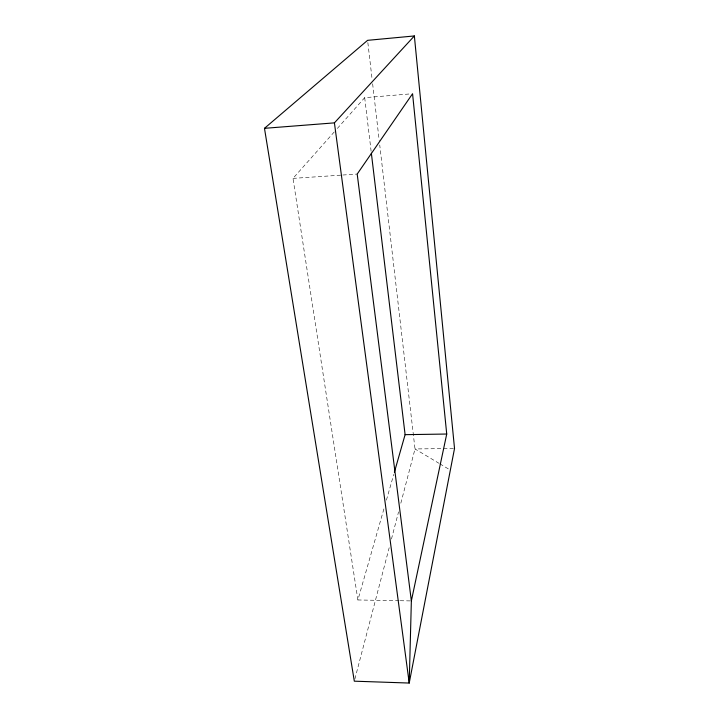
<?xml version="1.0" encoding="UTF-8"?>
<svg xmlns="http://www.w3.org/2000/svg" width="719" height="719" viewBox="0 0 719 719"><rect width="100%" height="100%" fill="white"/><g stroke="black" fill="none" stroke-linecap="round" stroke-linejoin="round"><path stroke-width="0.54" stroke-dasharray="3.6 2.7" d="M354.88 679.015L389.195 547.707M391.469 539.025L398.56 511.892M400.825 503.21L415.007 448.953L379.74 144.995M399.108 600.707L357.9 599.97L384.566 506.58M386.409 500.145L393.769 474.378M357.9 599.97L292.993 178.384L334.389 131.784M337.346 128.449L364.695 97.667L410.342 93.901M292.993 178.384L341.705 175.103M342.81 175.023L357.199 174.061M453.428 448.485L415.007 448.953L438.887 463.243M400.222 600.725L411.358 600.922M439.839 463.818L448.44 468.959M364.695 97.667L371.229 152.158M367.849 42.565L372.109 79.306M372.631 83.764L379.219 140.547"/><path stroke-width="1.08" d="M411.358 600.922L446.724 434.033L412.571 93.713L357.199 174.061L411.358 600.922L409.219 683.05L354.314 681.181L264.475 128.324L367.589 40.336L414.36 35.95L454.525 448.467L409.219 683.05L334.416 122.868L414.36 35.95M394.38 472.23L405.103 434.662L371.363 153.273M264.475 128.324L334.416 122.868M405.103 434.662L446.724 434.033"/></g></svg>
